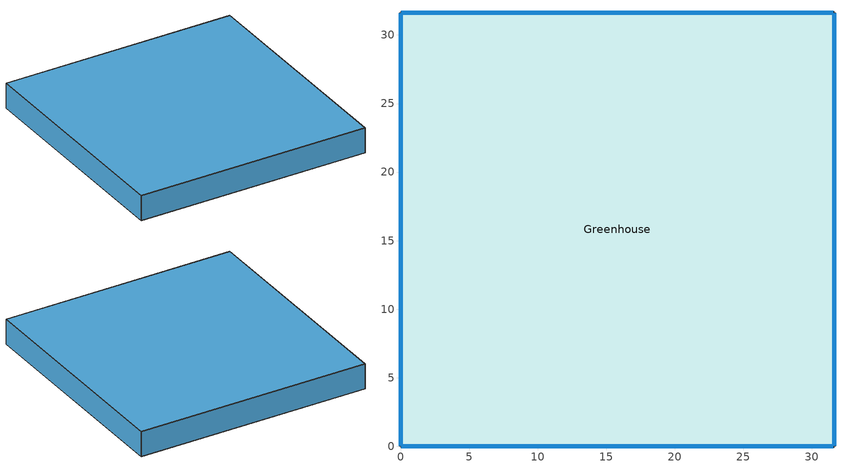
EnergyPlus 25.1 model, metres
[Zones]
Greenhouse
 floor ground (Ground_Floor): 0,0 0,31.62 31.62,31.62 31.62,0 z0
 wall outside (Frame_Construction): 0,31.62 31.62,31.62 31.62,0 0,0 0,31.62 z0:3.5
 window (Glass_Roof): 0.05,31.62 31.57,31.62 / 31.57,0 0.05,0 / 31.62,31.57 31.62,0.05 / 0,0.05 0,31.57 z0.05:3.45
 roof outside (Frame_Construction): 31.62,0 31.62,31.62 0,31.62 0,0 z3.5
 skylight (Glass_Roof): 31.57,0.05 31.57,31.57 0.05,31.57 0.05,0.05 z3.5
[Building]
GH_chambery_medium_1000_m: 0, Suburbs, 0.04, 0.004, FullExterior, 50, 10
[SizingPeriod:DesignDay]
WinterDD: 12, 1, WinterDesignDay, 0, 0, DefaultMultipliers, , Wetbulb, -2, , , , , 101325, 3, 0, No, No, No, ASHRAEClearSky, , , , , 1
[Site:Location]
Chambery: 45.64, 5.87, 1, 235
[Site:GroundTemperature:BuildingSurface]
10.7, 10.7, 10.7, 10.7, 10.7, 10.7, 10.7, 10.7, 10.7, 10.7, 10.7, 10.7
[WindowMaterial:Glazing]
GH_Glass_4mm: SpectralAverage, , 0.004, 0.85, 0.075, 0.075, 0.85, 0.075, 0.075, 0, 0.84, 0.84, 1, 1, No
[Construction]
Glass_Roof: GH_Glass_4mm
Frame_Construction: Frame_Metal
Ground_Floor: JL_Concrete_20mm, JL_Soil_40mm, JL_Soil_80mm, JL_Soil_160mm, JL_Soil_320mm, JL_Soil_640mm
[Material]
Frame_Metal: Smooth, 0.003, 45, 7800, 500, 0.9, 0.6, 0.6
JL_Concrete_20mm: MediumRough, 0.02, 1.7, 2299, 870, 0.89, 0.93, 0.93
JL_Soil_40mm: Rough, 0.04, 0.85, 1500, 1153, 0.9, 0.5, 0.5
JL_Soil_80mm: Rough, 0.08, 0.85, 1500, 1153, 0.9, 0.5, 0.5
JL_Soil_160mm: Rough, 0.16, 0.85, 1500, 1153, 0.9, 0.5, 0.5
JL_Soil_320mm: Rough, 0.32, 0.85, 1500, 1153, 0.9, 0.5, 0.5
JL_Soil_640mm: Rough, 0.64, 0.85, 1500, 1153, 0.9, 0.5, 0.5
[Zone]
Greenhouse: 0, 0, 0, 0, 1, 1, 3.5, 3500.05
[ZoneInfiltration:DesignFlowRate]
Infiltration: Greenhouse, AlwaysOn, AirChanges/Hour, , , , 0
[EnergyManagementSystem:Sensor]
T_air_sensor: Greenhouse; Zone Mean Air Temperature
T_out_sensor: *; Site Outdoor Air Drybulb Temperature
Wind_sensor: *; Site Wind Speed
T_roof_in: Roof_Glass; Surface Inside Face Temperature
T_wallN_in: Wall_N_Glass; Surface Inside Face Temperature
T_wallS_in: Wall_S_Glass; Surface Inside Face Temperature
T_wallE_in: Wall_E_Glass; Surface Inside Face Temperature
T_wallW_in: Wall_W_Glass; Surface Inside Face Temperature
[EnergyManagementSystem:Actuator]
h_in_roof: Roof_Glass; Surface; Interior Surface Convection Heat Transfer Coefficient
h_out_roof: Roof_Glass; Surface; Exterior Surface Convection Heat Transfer Coefficient
h_in_wallN: Wall_N_Glass; Surface; Interior Surface Convection Heat Transfer Coefficient
h_out_wallN: Wall_N_Glass; Surface; Exterior Surface Convection Heat Transfer Coefficient
h_in_wallS: Wall_S_Glass; Surface; Interior Surface Convection Heat Transfer Coefficient
h_out_wallS: Wall_S_Glass; Surface; Exterior Surface Convection Heat Transfer Coefficient
h_in_wallE: Wall_E_Glass; Surface; Interior Surface Convection Heat Transfer Coefficient
h_out_wallE: Wall_E_Glass; Surface; Exterior Surface Convection Heat Transfer Coefficient
h_in_wallW: Wall_W_Glass; Surface; Interior Surface Convection Heat Transfer Coefficient
h_out_wallW: Wall_W_Glass; Surface; Exterior Surface Convection Heat Transfer Coefficient
[EnergyManagementSystem:ProgramCallingManager]
Conv_Override_Manager: BeginTimestepBeforePredictor; Conv_Override_Program
[EnergyManagementSystem:Program]
Conv_Override_Program: SET u = Wind_sensor; IF u < 4; SET h_bot = 2.8 + 1.2 * u; ELSE; SET h_bot = 2.5 * u ^ 0.8; ENDIF; IF h_bot < 2.8; SET h_bot = 2.8; ENDIF; SET h_out_roof = h_bot; SET h_out_wallN = h_bot; SET h_out_wallS = h_bot; SET h_out_wallE = h_bot; SET h_out_wallW = h_bot; SET dT_roof = @Abs (T_air_sensor - T_roof_in); IF dT_roof < 0.01; SET dT_roof = 0.01; ENDIF; SET h_in_roof = 1.7 * dT_roof ^ 0.33 + 1.0; SET dT_wN = @Abs (T_air_sensor - T_wallN_in); IF dT_wN < 0.01; SET dT_wN = 0.01; ENDIF; SET h_in_wallN = 1.7 * dT_wN ^ 0.33 + 1.0; SET dT_wS = @Abs (T_air_sensor - T_wallS_in); IF dT_wS < 0.01; SET dT_wS = 0.01; ENDIF; SET h_in_wallS = 1.7 * dT_wS ^ 0.33 + 1.0; SET dT_wE = @Abs (T_air_sensor - T_wallE_in); IF dT_wE < 0.01; SET dT_wE = 0.01; ENDIF; SET h_in_wallE = 1.7 * dT_wE ^ 0.33 + 1.0; SET dT_wW = @Abs (T_air_sensor - T_wallW_in); IF dT_wW < 0.01; SET dT_wW = 0.01; ENDIF; SET h_in_wallW = 1.7 * dT_wW ^ 0.33 + 1.0
[Schedule:Compact]
AlwaysOn: Any Number, Through: 12/31, For: AllDays, Until: 24:00, 1
